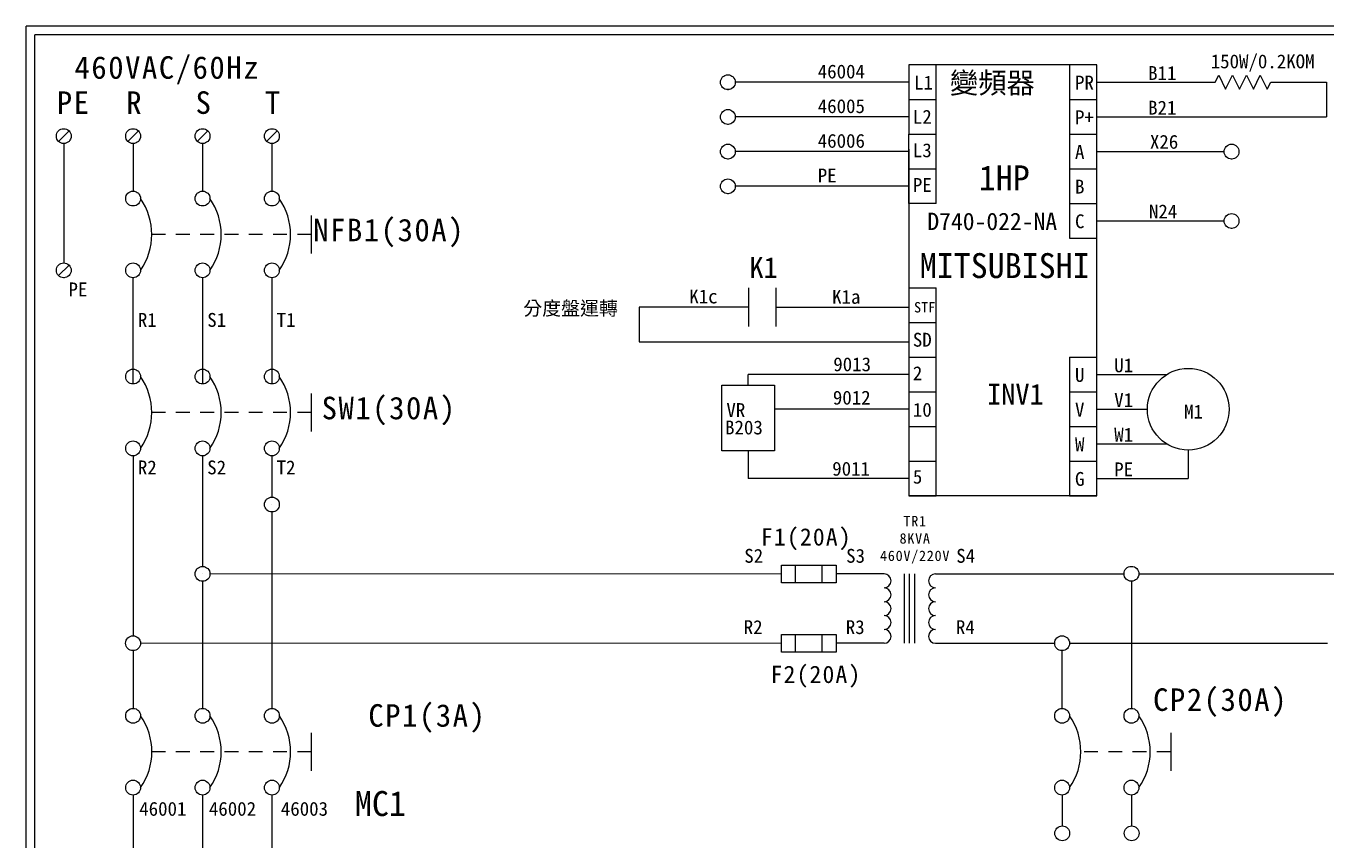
# Model space of a CAD drawing. Extents: x 10 to 297, y 3 to 207.
# Drawn here: x 10 to 197.5, y 89.5 to 207 of the extents above; entities that cross this region are included whole.
import ezdxf

# ---------------------------------------------------------------- set-up
doc = ezdxf.new("R2010")
doc.units = 0
doc.linetypes.add('HIDDEN9', pattern=[3.5, 2, -1.5])
doc.layers.get('0').update_dxf_attribs({"linetype": 'CONTINUOUS'})
doc.layers.add('圖框層', color=7, linetype='CONTINUOUS')
doc.layers.add('標尺寸層', color=3, linetype='CONTINUOUS')
doc.styles.add('STSL', font='kaiu.ttf')
doc.styles.add('標楷體', font='kaiu.ttf')

msp = doc.modelspace()

# ---------------------------------------------------------------- linework, layer by layer
at = {"color": 7}
for p, q in [((164.37, 201.36), (137.23, 201.36)), ((137.23, 201.36), (137.23, 196.36)), ((141.17, 196.36), (141.17, 201.36)), ((160.43, 201.36), (160.43, 196.36)), ((164.37, 139.21), (164.37, 201.36)), ((164.37, 196.36), (164.37, 201.36)), ((164.37, 198.86), (181.41, 198.86)), ((181.41, 198.86), (181.91, 199.86)), ((181.91, 199.86), (182.91, 197.86)), ((182.91, 197.86), (183.91, 199.86)), ((183.91, 199.86), (184.91, 197.86)), ((184.91, 197.86), (185.91, 199.86)), ((185.91, 199.86), (186.91, 197.86)), ((186.91, 197.86), (187.91, 199.86)), ((187.91, 199.86), (188.91, 197.86)), ((188.91, 197.86), (189.41, 198.86)), ((189.41, 198.86), (197.44, 198.86)), ((197.44, 198.86), (197.44, 193.86)), ((137.23, 196.36), (137.23, 191.36)), ((137.23, 196.36), (141.17, 196.36)), ((141.17, 191.36), (141.17, 196.36)), ((160.43, 196.36), (164.37, 196.36)), ((160.43, 196.36), (160.43, 191.36)), ((164.37, 191.36), (164.37, 196.36)), ((164.37, 193.86), (197.44, 193.86)), ((16.2, 191.85), (14.68, 190.33)), ((26.2, 191.85), (24.68, 190.33)), ((36.2, 191.85), (34.68, 190.33)), ((46.2, 191.85), (44.68, 190.33)), ((137.23, 191.36), (141.17, 191.36)), ((141.17, 186.36), (141.17, 191.36)), ((160.43, 191.36), (164.37, 191.36)), ((160.43, 191.36), (160.43, 186.36)), ((164.37, 186.36), (164.37, 191.36)), ((137.23, 189.21), (137.23, 139.21)), ((137.23, 186.36), (141.17, 186.36)), ((137.23, 186.36), (141.17, 186.36)), ((141.17, 181.36), (141.17, 186.36)), ((160.43, 186.36), (164.37, 186.36)), ((160.43, 186.36), (160.43, 181.36)), ((164.37, 181.36), (164.37, 186.36)), ((160.43, 181.36), (164.37, 181.36)), ((160.43, 181.36), (164.37, 181.36)), ((160.43, 181.36), (160.43, 176.36)), ((164.37, 176.36), (164.37, 181.36)), ((160.43, 176.36), (164.37, 176.36)), ((16.2, 172.49), (14.68, 170.98)), ((25.41, 170.67), (25.42, 155.34)), ((137.23, 169.21), (137.23, 164.21)), ((137.23, 169.21), (141.17, 169.21)), ((141.17, 164.21), (141.17, 169.21)), ((114.13, 166.43), (98.36, 166.43)), ((98.36, 166.43), (98.36, 161.43)), ((118.1, 166.43), (137.23, 166.43)), ((137.23, 164.21), (137.23, 159.21)), ((137.23, 164.21), (141.17, 164.21)), ((141.17, 159.21), (141.17, 164.21)), ((98.36, 161.43), (137.23, 161.43)), ((137.23, 159.21), (141.17, 159.21)), ((141.17, 154.21), (141.17, 159.21)), ((160.43, 159.21), (164.37, 159.21)), ((160.43, 159.21), (160.43, 154.21)), ((164.37, 154.21), (164.37, 159.21)), ((114.08, 155.16), (114.08, 156.71)), ((137.23, 156.71), (114.08, 156.71)), ((110.29, 155.16), (117.88, 155.16)), ((110.29, 145.69), (110.29, 155.16)), ((117.88, 155.16), (117.88, 145.69)), ((137.23, 154.21), (141.17, 154.21)), ((141.17, 149.21), (141.17, 154.21)), ((160.43, 154.21), (164.37, 154.21)), ((160.43, 154.21), (160.43, 149.21)), ((164.37, 149.21), (164.37, 154.21)), ((137.23, 151.71), (117.88, 151.71)), ((137.23, 149.21), (141.17, 149.21)), ((141.17, 144.21), (141.17, 149.21)), ((160.43, 149.21), (164.37, 149.21)), ((160.43, 149.21), (160.43, 144.21)), ((164.37, 144.21), (164.37, 149.21)), ((117.88, 145.69), (110.29, 145.69)), ((114.08, 145.69), (114.08, 141.71)), ((137.23, 144.21), (141.17, 144.21)), ((141.17, 139.21), (141.17, 144.21)), ((160.43, 144.21), (164.37, 144.21)), ((160.43, 144.21), (164.37, 144.21)), ((160.43, 144.21), (160.43, 139.21)), ((164.37, 139.21), (164.37, 144.21)), ((137.23, 141.71), (114.08, 141.71)), ((164.37, 139.21), (137.23, 139.21)), ((137.23, 139.21), (141.17, 139.21)), ((160.43, 139.21), (164.37, 139.21))]:
    msp.add_line(p, q, dxfattribs=at)
at = {"color": 7, "linetype": 'HIDDEN9'}
for p, q in [((51.11, 176.91), (28.13, 176.91)), ((51.11, 151.24), (28.13, 151.24)), ((51.11, 102.32), (28.14, 102.32)), ((175.01, 102.32), (162.04, 102.32))]:
    msp.add_line(p, q, dxfattribs=at)
at = {"color": 7}
for centre in [(111.16, 198.86), (111.16, 193.86), (15.44, 191.09), (25.44, 191.09), (35.44, 191.09), (45.44, 191.09), (111.16, 188.86), (183.76, 188.86), (111.16, 183.86), (25.44, 182.09), (35.44, 182.09), (45.44, 182.09), (183.76, 178.86), (15.44, 171.74), (25.44, 171.74), (35.44, 171.74), (45.44, 171.74), (25.44, 156.42), (35.44, 156.42), (45.44, 156.42), (25.44, 146.06), (35.44, 146.06), (45.44, 146.06), (45.44, 137.97), (35.44, 127.97), (169.34, 127.98), (25.43, 117.97), (159.34, 117.97), (25.44, 107.5), (35.44, 107.5), (45.44, 107.5), (159.34, 107.5), (169.34, 107.5), (25.44, 97.15), (35.44, 97.15), (45.44, 97.15), (159.34, 97.15), (169.34, 97.15), (159.36, 90.56), (169.36, 90.56)]:
    msp.add_circle(centre, 1.07, dxfattribs=at)
for centre in [(19.08, 176.91), (29.08, 176.91), (39.08, 176.91), (19.08, 151.24), (29.08, 151.24), (39.08, 151.24), (19.09, 102.32), (29.09, 102.32), (39.09, 102.32), (152.99, 102.32), (162.99, 102.32)]:
    msp.add_arc(centre, 9.05, 325.1286, 34.8714, dxfattribs=at)
at = {"layer": '圖框層', "color": 7}
for p, q in [((297, 206.97), (10, 206.97)), ((10, 3), (10, 206.97)), ((295.75, 205.72), (11.25, 205.72)), ((11.25, 4.25), (11.25, 205.72))]:
    msp.add_line(p, q, dxfattribs=at)
at = {"layer": '標尺寸層', "color": 7}
for p, q in [((141.17, 201.36), (137.23, 201.36)), ((137.23, 198.86), (112.23, 198.86)), ((111.16, 197.79), (111.16, 197.72)), ((137.23, 193.86), (112.23, 193.86)), ((111.16, 192.79), (111.16, 192.72)), ((137.23, 186.36), (137.23, 191.36)), ((15.44, 190.02), (15.44, 172.81)), ((25.44, 190.02), (25.44, 183.16)), ((35.44, 190.02), (35.44, 183.16)), ((45.44, 190.02), (45.44, 183.16)), ((111.16, 187.79), (111.16, 187.72)), ((137.23, 188.86), (112.23, 188.86)), ((164.37, 188.86), (182.69, 188.86)), ((183.76, 187.79), (183.76, 187.72)), ((137.23, 181.36), (137.23, 186.36)), ((137.23, 183.86), (112.23, 183.86)), ((111.16, 182.79), (111.16, 182.72)), ((141.17, 181.36), (137.23, 181.36)), ((51.11, 179.64), (51.11, 174.18)), ((164.37, 178.86), (182.69, 178.86)), ((183.76, 177.79), (183.76, 177.72)), ((15.44, 170.67), (15.44, 170.6)), ((25.44, 170.67), (25.44, 170.6)), ((35.44, 170.67), (35.44, 170.6)), ((35.44, 170.67), (35.44, 155.34)), ((45.44, 170.67), (45.44, 170.6)), ((45.44, 170.67), (45.44, 155.34)), ((114.13, 169.21), (114.13, 163.64)), ((118.1, 169.21), (118.1, 163.64)), ((137.23, 159.21), (137.23, 154.21)), ((164.37, 156.71), (174.41, 156.71)), ((51.11, 153.97), (51.11, 148.51)), ((137.23, 154.21), (137.23, 149.21)), ((164.37, 151.71), (171.63, 151.71)), ((137.23, 149.21), (137.23, 144.21)), ((164.37, 146.71), (174.41, 146.71)), ((25.44, 144.93), (25.43, 119.04)), ((25.44, 144.99), (25.44, 144.93)), ((35.44, 144.99), (35.44, 144.93)), ((35.44, 144.99), (35.44, 129.04)), ((45.44, 144.99), (45.44, 144.93)), ((45.44, 144.99), (45.44, 144.93)), ((45.44, 144.93), (45.44, 139.04)), ((177.52, 145.82), (177.52, 141.71)), ((137.23, 144.21), (137.23, 139.21)), ((164.37, 141.71), (177.52, 141.71)), ((45.43, 136.9), (45.43, 136.83)), ((45.44, 137.97), (45.44, 137.97)), ((45.44, 136.9), (45.44, 108.57)), ((35.44, 127.96), (35.44, 127.96)), ((118.88, 127.94), (36.51, 127.96)), ((120.88, 129.24), (120.88, 126.68)), ((124.77, 126.68), (124.77, 129.24)), ((133.68, 127.96), (126.77, 127.96)), ((136.57, 127.96), (136.57, 117.96)), ((137.3, 127.96), (137.3, 117.96)), ((138.07, 127.96), (138.07, 117.96)), ((141.09, 127.96), (168.27, 127.96)), ((170.41, 127.96), (208.73, 127.96)), ((35.43, 126.9), (35.43, 126.83)), ((35.44, 126.9), (35.44, 108.57)), ((169.34, 126.91), (169.34, 108.57)), ((120.88, 119.24), (120.88, 116.68)), ((124.77, 116.68), (124.77, 119.24)), ((25.43, 116.9), (25.43, 116.83)), ((25.44, 116.9), (25.44, 108.57)), ((118.88, 117.94), (26.51, 117.96)), ((133.68, 117.96), (126.77, 117.96)), ((141.09, 117.96), (158.27, 117.96)), ((159.29, 116.9), (159.29, 108.57)), ((160.41, 117.96), (197.6, 117.96)), ((51.11, 105.06), (51.11, 99.59)), ((175.01, 105.06), (175.01, 99.59)), ((25.44, 96.08), (25.44, 81.29)), ((35.44, 96.08), (35.44, 81.29)), ((45.44, 96.08), (45.44, 81.29)), ((159.34, 96.08), (159.36, 91.63)), ((169.34, 96.08), (169.36, 91.63))]:
    msp.add_line(p, q, dxfattribs=at)
for points in [[(118.88, 129.24), (126.77, 129.24), (126.77, 126.68), (118.88, 126.68)], [(118.88, 119.24), (126.77, 119.24), (126.77, 116.68), (118.88, 116.68)]]:
    msp.add_lwpolyline(points, close=True, dxfattribs=at)
msp.add_circle((177.52, 151.71), 5.89, dxfattribs=at)
for centre, start, end in [((133.68, 126.96), 270, 90), ((141.09, 126.96), 90, 270), ((133.68, 124.96), 270, 90), ((141.09, 124.96), 90, 270), ((133.68, 122.96), 270, 90), ((141.09, 122.96), 90, 270), ((133.68, 120.96), 270, 90), ((141.09, 120.96), 90, 270), ((133.68, 118.96), 270, 90), ((141.09, 118.96), 90, 270)]:
    msp.add_arc(centre, 1, start, end, dxfattribs=at)

# ---------------------------------------------------------------- texts
at = {"color": 7, "style": '標楷體'}
for s, insert, char_height, width, attachment_point in [('\\pt6.5;{\\T1.1;460VAC/60Hz}', (30.36, 200.59), 3.25, 32.2791, 5), ('\\pt6.5;{\\T1.1;PE}', (14.44, 197.55), 3.25, 2, 1), ('\\pt6.5;{\\T1.1;R}', (24.44, 197.55), 3.25, 2, 1), ('\\pt6.5;{\\T1.1;S}', (34.44, 197.55), 3.25, 2, 1), ('\\pt6.5;{\\T1.1;T}', (44.44, 197.55), 3.25, 2, 1), ('\\pt6.5;{\\T1.1;NFB1(30A)}', (62.34, 179.18), 3.25, 22.4705, 2), ('\\pt6.5;{\\T1.1;SW1(30A)}', (62.34, 153.51), 3.25, 22.4705, 2), ('\\pt4.875;{\\T1.1;TR1\\P8KVA\\P460V/220V}', (138.15, 136.33), 1.5, 17.6312, 2), ('\\pt5;{\\T1.1;F1(20A)}', (122.48, 134.55), 2.5, 13.3484, 2), ('\\pt5;{\\T1.1;F2(20A)}', (123.87, 114.73), 2.5, 13.3484, 2), ('\\pt6.5;{\\T1.1;CP2(30A)}', (182.18, 111.46), 3.25, 20.4577, 2), ('\\pt6.5;{\\T1.1;CP1(3A)}', (67.85, 109.18), 3.25, 20.4577, 2)]:
    msp.add_mtext(s, dxfattribs=dict(at, insert=insert, char_height=char_height, width=width, attachment_point=attachment_point))
at = {"layer": '圖框層', "color": 7, "style": 'STSL'}
for s, height, p in [('150W/0.2KOM', 2, (180.76, 200.87)), ('46004', 2, (124.12, 199.41)), ('變頻器', 3, (143.15, 197.27)), ('B11', 2, (171.74, 199.19)), ('L1', 2, (138, 197.81)), ('PR', 2, (161.2, 197.81)), ('46005', 2, (124.12, 194.41)), ('B21', 2, (171.74, 194.19)), ('L2', 2, (137.83, 192.88)), ('P+', 2, (161.2, 192.81)), ('46006', 2, (124.12, 189.41)), ('X26', 2, (172, 189.27)), ('L3', 2, (137.83, 188.05)), ('A', 2, (161.2, 187.81)), ('PE', 2, (124.12, 184.41)), ('1HP', 3.6, (147.33, 183.27)), ('PE', 2, (137.83, 183.05)), ('B', 2, (161.2, 182.81)), ('D740-022-NA', 2.5, (139.92, 177.55)), ('N24', 2, (171.86, 179.23)), ('C', 2, (161.2, 177.81)), ('K1', 3, (114.27, 170.64)), (' MITSUBISHI', 3.6, (136.37, 170.62)), ('PE', 2, (16.12, 167.99)), ('K1c', 2, (105.6, 166.97)), ('K1a', 2, (126.19, 166.92)), ('分度盤運轉', 2, (81.67, 165.26)), ('STF', 1.5, (138, 165.66)), ('R1', 2, (26.12, 163.59)), ('S1', 2, (36.12, 163.59)), ('T1', 2, (46.12, 163.59)), ('SD', 2, (137.83, 160.73)), ('9013', 2, (126.36, 157.19)), ('2', 2, (137.83, 155.9)), ('U', 2, (161.2, 155.66)), ('U1', 2, (166.85, 157.04)), ('9012', 2, (126.3, 152.38)), ('INV1', 3, (148.53, 152.38)), ('V1', 2, (166.85, 152.04)), ('VR', 2, (110.95, 150.59)), ('10', 2, (137.83, 150.63)), ('V', 2, (161.2, 150.66)), ('M1', 2, (176.93, 150.36)), ('B203', 2, (110.76, 148.08)), ('W1', 2, (166.85, 147.04)), ('W', 2, (161.2, 145.66)), ('R2', 2, (26.12, 142.32)), ('S2', 2, (36.12, 142.32)), ('T2', 2, (46.12, 142.32)), ('9011', 2, (126.21, 142.13)), ('5', 2, (137.83, 140.98)), ('G', 2, (161.2, 140.66)), ('PE', 2, (166.85, 142.04)), ('S2', 2, (113.53, 129.57)), ('S3', 2, (128.21, 129.57)), ('S4', 2, (144.08, 129.57)), ('R2', 2, (113.45, 119.29)), ('R3', 2, (128.16, 119.29)), ('R4', 2, (144.03, 119.29)), ('MC1', 3.6, (57.41, 93.05)), ('46001', 2, (26.32, 93.09)), ('46002', 2, (36.36, 93.09)), ('46003', 2, (46.73, 93.09))]:
    msp.add_text(s, height=height, dxfattribs=at).set_placement(p)

doc.saveas('drawing.dxf')
